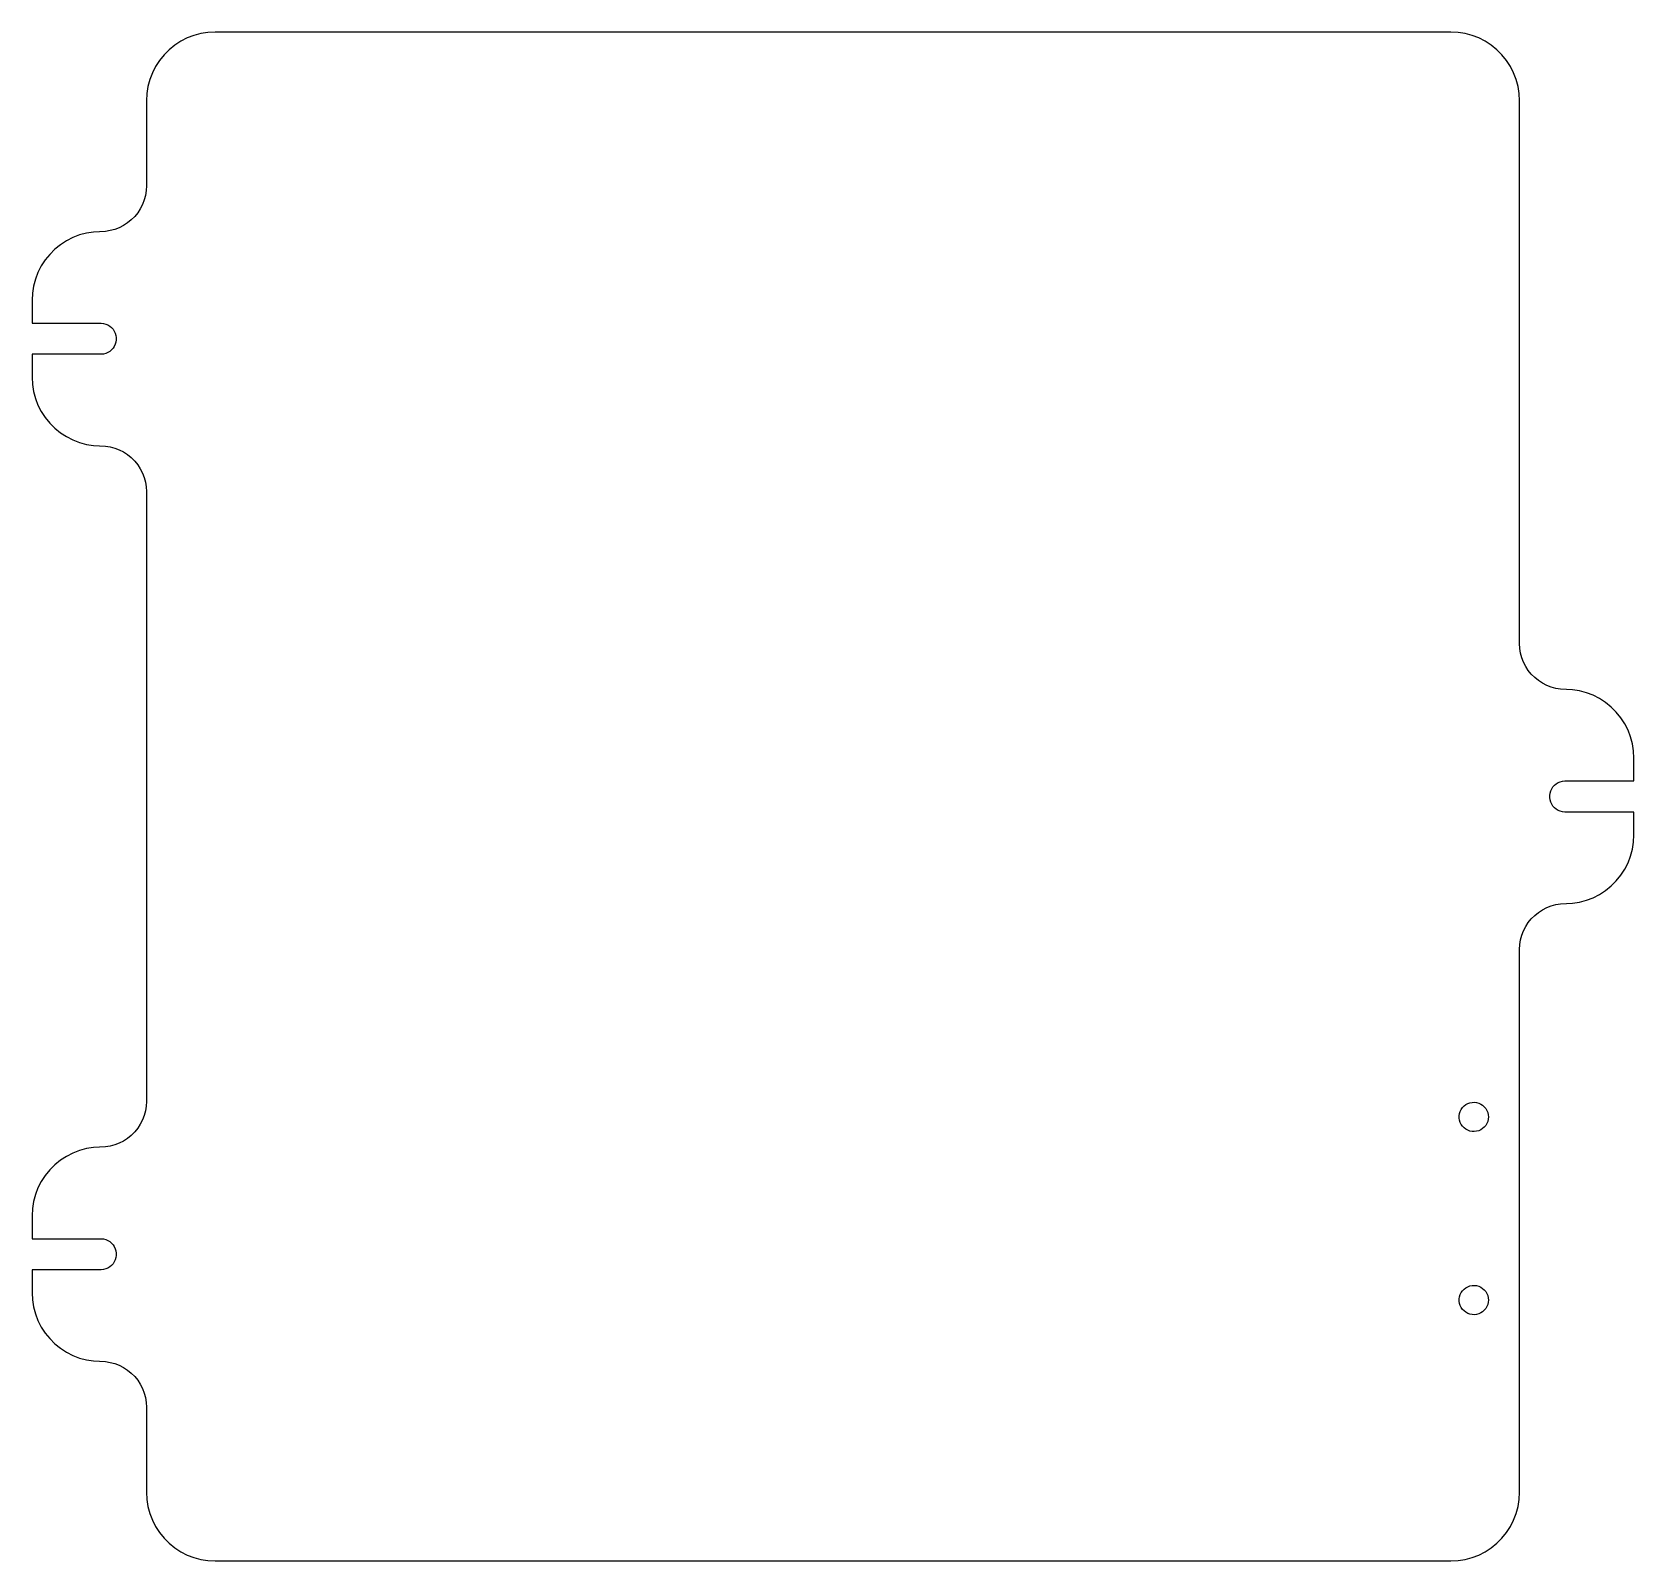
# Model space of a CAD drawing. Header units: metres. Extents: x -88 to 88, y -84 to 84.
import ezdxf

# ---------------------------------------------------------------- set-up
doc = ezdxf.new("R2010")
doc.units = ezdxf.units.M

msp = doc.modelspace()

# ---------------------------------------------------------------- linework, layer by layer
for p, q in [((-71.25, 82.4952), (-71.9084, 82.0676)), ((-70.5505, 82.8516), (-71.25, 82.4952)), ((-69.8176, 83.1329), (-70.5505, 82.8516)), ((-69.0593, 83.3361), (-69.8176, 83.1329)), ((-68.284, 83.4589), (-69.0593, 83.3361)), ((-67.5, 83.5), (-68.284, 83.4589)), ((67.5, 83.5), (-67.5, 83.5)), ((68.284, 83.4589), (67.5, 83.5)), ((69.0593, 83.3361), (68.284, 83.4589)), ((69.8176, 83.1329), (69.0593, 83.3361)), ((70.5505, 82.8516), (69.8176, 83.1329)), ((71.25, 82.4952), (70.5505, 82.8516)), ((71.9084, 82.0676), (71.25, 82.4952)), ((-73.0736, 81.0185), (-73.5676, 80.4084)), ((-72.5185, 81.5736), (-73.0736, 81.0185)), ((-71.9084, 82.0676), (-72.5185, 81.5736)), ((72.5185, 81.5736), (71.9084, 82.0676)), ((73.0736, 81.0185), (72.5185, 81.5736)), ((73.5676, 80.4084), (73.0736, 81.0185)), ((-74.3516, 79.0505), (-74.6329, 78.3176)), ((-73.9952, 79.75), (-74.3516, 79.0505)), ((-73.5676, 80.4084), (-73.9952, 79.75)), ((73.9952, 79.75), (73.5676, 80.4084)), ((74.3516, 79.0505), (73.9952, 79.75)), ((74.6329, 78.3176), (74.3516, 79.0505)), ((-74.8361, 77.5593), (-74.9589, 76.784)), ((-74.6329, 78.3176), (-74.8361, 77.5593)), ((74.8361, 77.5593), (74.6329, 78.3176)), ((74.9589, 76.784), (74.8361, 77.5593)), ((-74.9589, 76.784), (-75, 76)), ((-75, 76), (-75, 66.7)), ((75, 76), (74.9589, 76.784)), ((75, 16.7), (75, 76)), ((-75, 66.7), (-75.0274, 66.1774)), ((-75.2447, 65.1549), (-75.4323, 64.6663)), ((-75.1093, 65.6604), (-75.2447, 65.1549)), ((-75.0274, 66.1774), (-75.1093, 65.6604)), ((-76.2843, 63.3544), (-76.6544, 62.9843)), ((-75.9549, 63.7611), (-76.2843, 63.3544)), ((-75.6699, 64.2), (-75.9549, 63.7611)), ((-75.4323, 64.6663), (-75.6699, 64.2)), ((-82.3176, 61.3329), (-83.0505, 61.0516)), ((-81.5593, 61.5361), (-82.3176, 61.3329)), ((-80.784, 61.6589), (-81.5593, 61.5361)), ((-79.4774, 61.7274), (-80.784, 61.6589)), ((-78.9604, 61.8093), (-79.4774, 61.7274)), ((-78.4549, 61.9447), (-78.9604, 61.8093)), ((-77.9663, 62.1323), (-78.4549, 61.9447)), ((-77.5, 62.3699), (-77.9663, 62.1323)), ((-77.0611, 62.6549), (-77.5, 62.3699)), ((-76.6544, 62.9843), (-77.0611, 62.6549)), ((-85.0185, 59.7736), (-85.5736, 59.2185)), ((-84.4084, 60.2676), (-85.0185, 59.7736)), ((-83.75, 60.6952), (-84.4084, 60.2676)), ((-83.0505, 61.0516), (-83.75, 60.6952)), ((-86.4952, 57.95), (-86.8516, 57.2505)), ((-86.0676, 58.6084), (-86.4952, 57.95)), ((-85.5736, 59.2185), (-86.0676, 58.6084)), ((-87.1329, 56.5176), (-87.3361, 55.7593)), ((-86.8516, 57.2505), (-87.1329, 56.5176)), ((-87.4589, 54.984), (-87.5, 54.2)), ((-87.3361, 55.7593), (-87.4589, 54.984)), ((-87.5, 54.2), (-87.5, 51.6989)), ((-87.5, 51.6989), (-79.9379, 51.6989)), ((-79.9379, 51.6989), (-79.6912, 51.6717)), ((-79.6912, 51.6717), (-79.4511, 51.6089)), ((-79.4511, 51.6089), (-79.2227, 51.5119)), ((-79.2227, 51.5119), (-79.0108, 51.3826)), ((-79.0108, 51.3826), (-78.8201, 51.2238)), ((-78.8201, 51.2238), (-78.6544, 51.039)), ((-78.6544, 51.039), (-78.5175, 50.832)), ((-78.5175, 50.832), (-78.4122, 50.6073)), ((-78.5175, 49.168), (-78.6544, 48.961)), ((-78.4122, 49.3927), (-78.5175, 49.168)), ((-78.4122, 50.6073), (-78.3407, 50.3696)), ((-78.3407, 49.6304), (-78.4122, 49.3927)), ((-78.3407, 50.3696), (-78.3045, 50.1241)), ((-78.3045, 49.8759), (-78.3407, 49.6304)), ((-78.3045, 50.1241), (-78.3045, 49.8759)), ((-79.9379, 48.3011), (-87.5, 48.3011)), ((-87.5, 48.3011), (-87.5, 45.8)), ((-79.6912, 48.3283), (-79.9379, 48.3011)), ((-79.4511, 48.3911), (-79.6912, 48.3283)), ((-79.2227, 48.4881), (-79.4511, 48.3911)), ((-79.0108, 48.6174), (-79.2227, 48.4881)), ((-78.8201, 48.7762), (-79.0108, 48.6174)), ((-78.6544, 48.961), (-78.8201, 48.7762)), ((-87.5, 45.8), (-87.4589, 45.016)), ((-87.4589, 45.016), (-87.3361, 44.2407)), ((-87.3361, 44.2407), (-87.1329, 43.4824)), ((-87.1329, 43.4824), (-86.8516, 42.7495)), ((-86.8516, 42.7495), (-86.4952, 42.05)), ((-86.4952, 42.05), (-86.0676, 41.3916)), ((-86.0676, 41.3916), (-85.5736, 40.7815)), ((-85.5736, 40.7815), (-85.0185, 40.2264)), ((-85.0185, 40.2264), (-84.4084, 39.7324)), ((-84.4084, 39.7324), (-83.75, 39.3048)), ((-83.75, 39.3048), (-83.0505, 38.9484)), ((-83.0505, 38.9484), (-82.3176, 38.6671)), ((-82.3176, 38.6671), (-81.5593, 38.4639)), ((-81.5593, 38.4639), (-80.784, 38.3411)), ((-80.784, 38.3411), (-79.4774, 38.2726)), ((-79.4774, 38.2726), (-78.9604, 38.1907)), ((-78.9604, 38.1907), (-78.4549, 38.0553)), ((-78.4549, 38.0553), (-77.9663, 37.8677)), ((-77.9663, 37.8677), (-77.5, 37.6301)), ((-77.5, 37.6301), (-77.0611, 37.3451)), ((-77.0611, 37.3451), (-76.6544, 37.0157)), ((-76.6544, 37.0157), (-76.2843, 36.6456)), ((-76.2843, 36.6456), (-75.9549, 36.2389)), ((-75.9549, 36.2389), (-75.6699, 35.8)), ((-75.6699, 35.8), (-75.4323, 35.3337)), ((-75.4323, 35.3337), (-75.2447, 34.8451)), ((-75.2447, 34.8451), (-75.1093, 34.3396)), ((-75.1093, 34.3396), (-75.0274, 33.8226)), ((-75.0274, 33.8226), (-75, 33.3)), ((-75, 33.3), (-75, -33.3)), ((75.0274, 16.1774), (75, 16.7)), ((75.1093, 15.6604), (75.0274, 16.1774)), ((75.2447, 15.1549), (75.1093, 15.6604)), ((75.4323, 14.6663), (75.2447, 15.1549)), ((75.6699, 14.2), (75.4323, 14.6663)), ((75.9549, 13.7611), (75.6699, 14.2)), ((76.2843, 13.3544), (75.9549, 13.7611)), ((76.6544, 12.9843), (76.2843, 13.3544)), ((77.0611, 12.6549), (76.6544, 12.9843)), ((77.5, 12.3699), (77.0611, 12.6549)), ((77.9663, 12.1323), (77.5, 12.3699)), ((78.4549, 11.9447), (77.9663, 12.1323)), ((78.9604, 11.8093), (78.4549, 11.9447)), ((79.4774, 11.7274), (78.9604, 11.8093)), ((80.784, 11.6589), (79.4774, 11.7274)), ((81.5593, 11.5361), (80.784, 11.6589)), ((82.3176, 11.3329), (81.5593, 11.5361)), ((83.0505, 11.0516), (82.3176, 11.3329)), ((83.75, 10.6952), (83.0505, 11.0516)), ((84.4084, 10.2676), (83.75, 10.6952)), ((85.0185, 9.77357), (84.4084, 10.2676)), ((85.5736, 9.21848), (85.0185, 9.77357)), ((86.0676, 8.60838), (85.5736, 9.21848)), ((86.4952, 7.95), (86.0676, 8.60838)), ((86.8516, 7.25052), (86.4952, 7.95)), ((87.1329, 6.51762), (86.8516, 7.25052)), ((87.3361, 5.75932), (87.1329, 6.51762)), ((87.4589, 4.98396), (87.3361, 5.75932)), ((87.5, 4.2), (87.4589, 4.98396)), ((87.5, 1.69885), (87.5, 4.2)), ((78.3045, 0.12408), (78.3407, 0.36963)), ((78.3045, -0.12408), (78.3045, 0.12408)), ((78.3407, 0.36963), (78.4122, 0.60728)), ((78.4122, 0.60728), (78.5175, 0.832)), ((78.5175, 0.832), (78.6544, 1.03899)), ((78.6544, 1.03899), (78.8201, 1.22383)), ((78.8201, 1.22383), (79.0108, 1.38258)), ((79.0108, 1.38258), (79.2227, 1.51187)), ((79.2227, 1.51187), (79.4511, 1.60893)), ((79.4511, 1.60893), (79.6912, 1.67171)), ((79.6912, 1.67171), (79.9379, 1.69885)), ((79.9379, 1.69885), (87.5, 1.69885)), ((78.3407, -0.36963), (78.3045, -0.12408)), ((78.4122, -0.60728), (78.3407, -0.36963)), ((78.5175, -0.832), (78.4122, -0.60728)), ((78.6544, -1.03899), (78.5175, -0.832)), ((78.8201, -1.22383), (78.6544, -1.03899)), ((79.0108, -1.38258), (78.8201, -1.22383)), ((79.2227, -1.51187), (79.0108, -1.38258)), ((79.4511, -1.60893), (79.2227, -1.51187)), ((79.6912, -1.67171), (79.4511, -1.60893)), ((79.9379, -1.69885), (79.6912, -1.67171)), ((87.5, -1.69885), (79.9379, -1.69885)), ((87.5, -4.2), (87.5, -1.69885)), ((87.3361, -5.75932), (87.4589, -4.98396)), ((87.4589, -4.98396), (87.5, -4.2)), ((86.8516, -7.25052), (87.1329, -6.51762)), ((87.1329, -6.51762), (87.3361, -5.75932)), ((85.5736, -9.21848), (86.0676, -8.60838)), ((86.0676, -8.60838), (86.4952, -7.95)), ((86.4952, -7.95), (86.8516, -7.25052)), ((83.75, -10.6952), (84.4084, -10.2676)), ((84.4084, -10.2676), (85.0185, -9.77357)), ((85.0185, -9.77357), (85.5736, -9.21848)), ((77.5, -12.3699), (77.9663, -12.1323)), ((77.9663, -12.1323), (78.4549, -11.9447)), ((78.4549, -11.9447), (78.9604, -11.8093)), ((78.9604, -11.8093), (79.4774, -11.7274)), ((79.4774, -11.7274), (80.784, -11.6589)), ((80.784, -11.6589), (81.5593, -11.5361)), ((81.5593, -11.5361), (82.3176, -11.3329)), ((82.3176, -11.3329), (83.0505, -11.0516)), ((83.0505, -11.0516), (83.75, -10.6952)), ((75.6699, -14.2), (75.9549, -13.7611)), ((75.9549, -13.7611), (76.2843, -13.3544)), ((76.2843, -13.3544), (76.6544, -12.9843)), ((76.6544, -12.9843), (77.0611, -12.6549)), ((77.0611, -12.6549), (77.5, -12.3699)), ((75.0274, -16.1774), (75.1093, -15.6604)), ((75.1093, -15.6604), (75.2447, -15.1549)), ((75.2447, -15.1549), (75.4323, -14.6663)), ((75.4323, -14.6663), (75.6699, -14.2)), ((75, -16.7), (75.0274, -16.1774)), ((75, -76), (75, -16.7)), ((-75.2447, -34.8451), (-75.4323, -35.3337)), ((-75.1093, -34.3396), (-75.2447, -34.8451)), ((-75.0274, -33.8226), (-75.1093, -34.3396)), ((-75, -33.3), (-75.0274, -33.8226)), ((68.4047, -34.8775), (68.4421, -34.6354)), ((68.4047, -35.1225), (68.4047, -34.8775)), ((68.4421, -34.6354), (68.516, -34.4019)), ((68.516, -34.4019), (68.6247, -34.1824)), ((68.6247, -34.1824), (68.7656, -33.982)), ((68.7656, -33.982), (68.9355, -33.8055)), ((68.9355, -33.8055), (69.1303, -33.657)), ((69.1303, -33.657), (69.3455, -33.54)), ((69.3455, -33.54), (69.576, -33.4572)), ((69.576, -33.4572), (69.8165, -33.4106)), ((69.8165, -33.4106), (70.0613, -33.4012)), ((70.0613, -33.4012), (70.3046, -33.4293)), ((70.3046, -33.4293), (70.5408, -33.4942)), ((70.5408, -33.4942), (70.7643, -33.5944)), ((70.7643, -33.5944), (70.97, -33.7275)), ((70.97, -33.7275), (71.1528, -33.8905)), ((71.1528, -33.8905), (71.3087, -34.0795)), ((71.3087, -34.0795), (71.4339, -34.29)), ((71.4339, -34.29), (71.5254, -34.5172)), ((71.5254, -34.5172), (71.5812, -34.7558)), ((71.5812, -34.7558), (71.6, -35)), ((71.6, -35), (71.5812, -35.2442)), ((-76.2843, -36.6456), (-76.6544, -37.0157)), ((-75.9549, -36.2389), (-76.2843, -36.6456)), ((-75.6699, -35.8), (-75.9549, -36.2389)), ((-75.4323, -35.3337), (-75.6699, -35.8)), ((68.4421, -35.3646), (68.4047, -35.1225)), ((68.516, -35.5981), (68.4421, -35.3646)), ((68.6247, -35.8176), (68.516, -35.5981)), ((68.7656, -36.018), (68.6247, -35.8176)), ((68.9355, -36.1945), (68.7656, -36.018)), ((69.1303, -36.343), (68.9355, -36.1945)), ((69.3455, -36.46), (69.1303, -36.343)), ((69.576, -36.5428), (69.3455, -36.46)), ((69.8165, -36.5894), (69.576, -36.5428)), ((70.0613, -36.5988), (69.8165, -36.5894)), ((70.3046, -36.5707), (70.0613, -36.5988)), ((70.5408, -36.5058), (70.3046, -36.5707)), ((70.7643, -36.4056), (70.5408, -36.5058)), ((70.97, -36.2725), (70.7643, -36.4056)), ((71.1528, -36.1095), (70.97, -36.2725)), ((71.3087, -35.9205), (71.1528, -36.1095)), ((71.4339, -35.7099), (71.3087, -35.9205)), ((71.5254, -35.4827), (71.4339, -35.7099)), ((71.5812, -35.2442), (71.5254, -35.4827)), ((-81.5593, -38.4639), (-82.3176, -38.6671)), ((-80.784, -38.3411), (-81.5593, -38.4639)), ((-79.4774, -38.2726), (-80.784, -38.3411)), ((-78.9604, -38.1907), (-79.4774, -38.2726)), ((-78.4549, -38.0553), (-78.9604, -38.1907)), ((-77.9663, -37.8677), (-78.4549, -38.0553)), ((-77.5, -37.6301), (-77.9663, -37.8677)), ((-77.0611, -37.3451), (-77.5, -37.6301)), ((-76.6544, -37.0157), (-77.0611, -37.3451)), ((-85.0185, -40.2264), (-85.5736, -40.7815)), ((-84.4084, -39.7324), (-85.0185, -40.2264)), ((-83.75, -39.3048), (-84.4084, -39.7324)), ((-83.0505, -38.9484), (-83.75, -39.3048)), ((-82.3176, -38.6671), (-83.0505, -38.9484)), ((-86.0676, -41.3916), (-86.4952, -42.05)), ((-85.5736, -40.7815), (-86.0676, -41.3916)), ((-87.1329, -43.4824), (-87.3361, -44.2407)), ((-86.8516, -42.7495), (-87.1329, -43.4824)), ((-86.4952, -42.05), (-86.8516, -42.7495)), ((-87.4589, -45.016), (-87.5, -45.8)), ((-87.3361, -44.2407), (-87.4589, -45.016)), ((-87.5, -45.8), (-87.5, -48.3011)), ((-87.5, -48.3011), (-79.9379, -48.3011)), ((-79.9379, -48.3011), (-79.6912, -48.3283)), ((-79.6912, -48.3283), (-79.4511, -48.3911)), ((-79.4511, -48.3911), (-79.2227, -48.4881)), ((-79.2227, -48.4881), (-79.0108, -48.6174)), ((-79.0108, -48.6174), (-78.8201, -48.7762)), ((-78.8201, -48.7762), (-78.6544, -48.961)), ((-78.6544, -48.961), (-78.5175, -49.168)), ((-78.5175, -49.168), (-78.4122, -49.3927)), ((-78.4122, -50.6073), (-78.5175, -50.832)), ((-78.4122, -49.3927), (-78.3407, -49.6304)), ((-78.3407, -50.3696), (-78.4122, -50.6073)), ((-78.3407, -49.6304), (-78.3045, -49.8759)), ((-78.3045, -50.1241), (-78.3407, -50.3696)), ((-78.3045, -49.8759), (-78.3045, -50.1241)), ((-79.9379, -51.6989), (-87.5, -51.6989)), ((-87.5, -51.6989), (-87.5, -54.2)), ((-79.6912, -51.6717), (-79.9379, -51.6989)), ((-79.4511, -51.6089), (-79.6912, -51.6717)), ((-79.2227, -51.5119), (-79.4511, -51.6089)), ((-79.0108, -51.3826), (-79.2227, -51.5119)), ((-78.8201, -51.2238), (-79.0108, -51.3826)), ((-78.6544, -51.039), (-78.8201, -51.2238)), ((-78.5175, -50.832), (-78.6544, -51.039)), ((-87.5, -54.2), (-87.4589, -54.984)), ((68.516, -54.4019), (68.6247, -54.1824)), ((68.6247, -54.1824), (68.7656, -53.982)), ((68.7656, -53.982), (68.9355, -53.8055)), ((68.9355, -53.8055), (69.1303, -53.657)), ((69.1303, -53.657), (69.3455, -53.54)), ((69.3455, -53.54), (69.576, -53.4572)), ((69.576, -53.4572), (69.8165, -53.4106)), ((69.8165, -53.4106), (70.0613, -53.4012)), ((70.0613, -53.4012), (70.3046, -53.4293)), ((70.3046, -53.4293), (70.5408, -53.4942)), ((70.5408, -53.4942), (70.7643, -53.5944)), ((70.7643, -53.5944), (70.97, -53.7275)), ((70.97, -53.7275), (71.1528, -53.8905)), ((71.1528, -53.8905), (71.3087, -54.0795)), ((71.3087, -54.0795), (71.4339, -54.29)), ((-87.4589, -54.984), (-87.3361, -55.7593)), ((-87.3361, -55.7593), (-87.1329, -56.5176)), ((68.4047, -54.8775), (68.4421, -54.6354)), ((68.4047, -55.1225), (68.4047, -54.8775)), ((68.4421, -55.3646), (68.4047, -55.1225)), ((68.4421, -54.6354), (68.516, -54.4019)), ((68.516, -55.5981), (68.4421, -55.3646)), ((68.6247, -55.8176), (68.516, -55.5981)), ((68.7656, -56.018), (68.6247, -55.8176)), ((71.3087, -55.9205), (71.1528, -56.1095)), ((71.4339, -55.7099), (71.3087, -55.9205)), ((71.4339, -54.29), (71.5254, -54.5172)), ((71.5254, -55.4827), (71.4339, -55.7099)), ((71.5254, -54.5172), (71.5812, -54.7558)), ((71.5812, -55.2442), (71.5254, -55.4827)), ((71.5812, -54.7558), (71.6, -55)), ((71.6, -55), (71.5812, -55.2442)), ((-87.1329, -56.5176), (-86.8516, -57.2505)), ((-86.8516, -57.2505), (-86.4952, -57.95)), ((68.9355, -56.1945), (68.7656, -56.018)), ((69.1303, -56.343), (68.9355, -56.1945)), ((69.3455, -56.46), (69.1303, -56.343)), ((69.576, -56.5428), (69.3455, -56.46)), ((69.8165, -56.5894), (69.576, -56.5428)), ((70.0613, -56.5988), (69.8165, -56.5894)), ((70.3046, -56.5707), (70.0613, -56.5988)), ((70.5408, -56.5058), (70.3046, -56.5707)), ((70.7643, -56.4056), (70.5408, -56.5058)), ((70.97, -56.2725), (70.7643, -56.4056)), ((71.1528, -56.1095), (70.97, -56.2725)), ((-86.4952, -57.95), (-86.0676, -58.6084)), ((-86.0676, -58.6084), (-85.5736, -59.2185)), ((-85.5736, -59.2185), (-85.0185, -59.7736)), ((-85.0185, -59.7736), (-84.4084, -60.2676)), ((-84.4084, -60.2676), (-83.75, -60.6952)), ((-83.75, -60.6952), (-83.0505, -61.0516)), ((-83.0505, -61.0516), (-82.3176, -61.3329)), ((-82.3176, -61.3329), (-81.5593, -61.5361)), ((-81.5593, -61.5361), (-80.784, -61.6589)), ((-80.784, -61.6589), (-79.4774, -61.7274)), ((-79.4774, -61.7274), (-78.9604, -61.8093)), ((-78.9604, -61.8093), (-78.4549, -61.9447)), ((-78.4549, -61.9447), (-77.9663, -62.1323)), ((-77.9663, -62.1323), (-77.5, -62.3699)), ((-77.5, -62.3699), (-77.0611, -62.6549)), ((-77.0611, -62.6549), (-76.6544, -62.9843)), ((-76.6544, -62.9843), (-76.2843, -63.3544)), ((-76.2843, -63.3544), (-75.9549, -63.7611)), ((-75.9549, -63.7611), (-75.6699, -64.2)), ((-75.6699, -64.2), (-75.4323, -64.6663)), ((-75.4323, -64.6663), (-75.2447, -65.1549)), ((-75.2447, -65.1549), (-75.1093, -65.6604)), ((-75.1093, -65.6604), (-75.0274, -66.1774)), ((-75.0274, -66.1774), (-75, -66.7)), ((-75, -66.7), (-75, -76)), ((-75, -76), (-74.9589, -76.784)), ((-74.9589, -76.784), (-74.8361, -77.5593)), ((74.8361, -77.5593), (74.9589, -76.784)), ((74.9589, -76.784), (75, -76)), ((-74.8361, -77.5593), (-74.6329, -78.3176)), ((-74.6329, -78.3176), (-74.3516, -79.0505)), ((74.3516, -79.0505), (74.6329, -78.3176)), ((74.6329, -78.3176), (74.8361, -77.5593)), ((-74.3516, -79.0505), (-73.9952, -79.75)), ((-73.9952, -79.75), (-73.5676, -80.4084)), ((-73.5676, -80.4084), (-73.0736, -81.0185)), ((73.0736, -81.0185), (73.5676, -80.4084)), ((73.5676, -80.4084), (73.9952, -79.75)), ((73.9952, -79.75), (74.3516, -79.0505)), ((-73.0736, -81.0185), (-72.5185, -81.5736)), ((-72.5185, -81.5736), (-71.9084, -82.0676)), ((-71.9084, -82.0676), (-71.25, -82.4952)), ((71.25, -82.4952), (71.9084, -82.0676)), ((71.9084, -82.0676), (72.5185, -81.5736)), ((72.5185, -81.5736), (73.0736, -81.0185)), ((-71.25, -82.4952), (-70.5505, -82.8516)), ((-70.5505, -82.8516), (-69.8176, -83.1329)), ((-69.8176, -83.1329), (-69.0593, -83.3361)), ((-69.0593, -83.3361), (-68.284, -83.4589)), ((-68.284, -83.4589), (-67.5, -83.5)), ((-67.5, -83.5), (67.5, -83.5)), ((67.5, -83.5), (68.284, -83.4589)), ((68.284, -83.4589), (69.0593, -83.3361)), ((69.0593, -83.3361), (69.8176, -83.1329)), ((69.8176, -83.1329), (70.5505, -82.8516)), ((70.5505, -82.8516), (71.25, -82.4952))]:
    msp.add_line(p, q)

doc.saveas('drawing.dxf')
